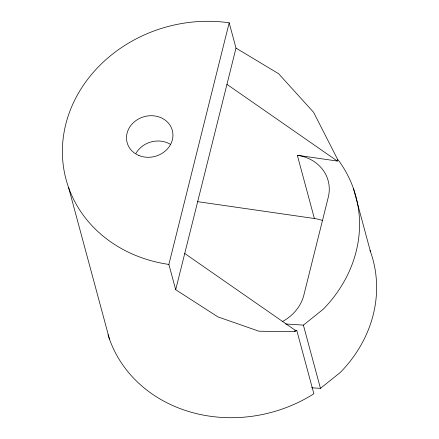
<?xml version="1.0" encoding="UTF-8"?>
<svg xmlns="http://www.w3.org/2000/svg" width="439" height="439" viewBox="0 0 439 439"><rect width="100%" height="100%" fill="white"/><g stroke="black" fill="none" stroke-linecap="round" stroke-linejoin="round"><path stroke-width="0.66" d="M168.872 264.426L229.18 22.812A137.703 121.131 -15.1 0 0 65.751 124.385A137.703 121.131 -15.1 0 0 168.872 264.426L175.699 289.718L217.914 316.892L258.944 331.215L294.723 331.692L296.775 330.419L313.836 393.651L312.892 394.409A137.703 121.131 -15.1 0 1 108.005 334.672M175.699 289.718L236.001 48.103L229.18 22.812M294.723 331.692L295.101 330.177L184.742 253.479M322.632 220.548A41.31 36.338 -15.1 0 0 314.39 218.512L297.329 155.274L337.311 161.047L337.69 159.533L313.572 112.28L278.595 73.703L236.001 48.103M285.674 323.987L303.393 325.118L323.258 309.21A137.703 121.131 -15.1 0 0 338.474 160.328L337.69 159.533M311.597 387.785L320.454 388.35L340.318 372.442A137.703 121.131 -15.1 0 0 370.017 250.378M197.287 201.611L314.39 218.512M295.101 330.177L296.775 330.419M226.958 84.348L337.311 161.047M353.411 188.402L370.472 251.635M303.393 325.118L320.454 388.35M68.528 187.365L109.476 339.127M297.329 155.274A41.31 36.338 -15.1 0 1 328.268 197.292L304.145 293.932A43.357 38.138 -15.1 0 1 282.145 321.705M135.98 153.321A23.41 20.595 -15.1 0 1 170.766 144.568M138.9 155.494A23.41 20.595 -15.1 0 0 172.928 134.345A23.41 20.595 -15.1 0 0 137.319 119.666A23.41 20.595 -15.1 0 0 138.9 155.494"/></g></svg>
